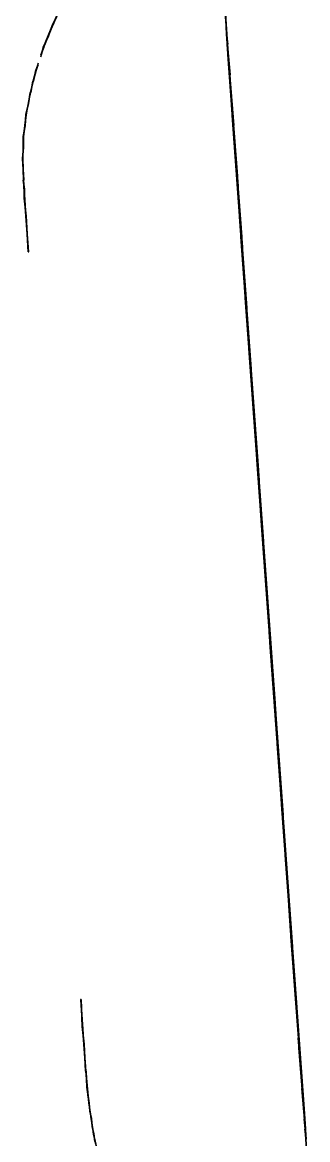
# Model space of a CAD drawing. Extents: x -9278 to 1674, y -8964 to 941.
# Drawn here: x -9094 to -8300, y -5628 to -2521 of the extents above; entities that cross this region are included whole.
import ezdxf

# ---------------------------------------------------------------- set-up
doc = ezdxf.new("R2010")
doc.units = 0

msp = doc.modelspace()

# ---------------------------------------------------------------- linework, layer by layer
at = {"layer": 'mg_to_dxf', "color": 40}
for points in [[(-8532.22, -2469.33), (-8532.22, -2469.33), (-8526.17, -2553.9), (-8530.23, -2469.19)], [(-8526.17, -2553.9), (-8526.17, -2553.9), (-8524.18, -2553.76), (-8530.23, -2469.19)], [(-9010.63, -2526.84), (-9008.79, -2527.61), (-8995.74, -2494.88)], [(-9008.79, -2527.61), (-8993.93, -2495.71), (-8995.74, -2494.88)], [(-9021.38, -2559.25), (-9010.63, -2526.84), (-9035.88, -2590.25)], [(-9021.38, -2559.25), (-9008.79, -2527.61), (-9010.63, -2526.84)], [(-9021.38, -2559.25), (-9035.88, -2590.25), (-9033.98, -2590.9)], [(-8526.17, -2553.9), (-8526.17, -2553.9), (-8522.16, -2581.95), (-8524.18, -2553.76)], [(-8526.17, -2553.9), (-8526.17, -2553.9), (-8445.52, -3653.21), (-8451.57, -3568.64)], [(-8526.17, -2553.9), (-8526.17, -2553.9), (-8451.57, -3568.64), (-8457.62, -3484.07)], [(-8526.17, -2553.9), (-8526.17, -2553.9), (-8457.62, -3484.07), (-8463.67, -3399.49)], [(-8526.17, -2553.9), (-8526.17, -2553.9), (-8477.79, -3202.15), (-8481.82, -3145.77)], [(-8526.17, -2553.9), (-8526.17, -2553.9), (-8463.67, -3399.49), (-8469.72, -3314.92)], [(-8526.17, -2553.9), (-8526.17, -2553.9), (-8483.84, -3117.58), (-8487.87, -3061.2)], [(-8526.17, -2553.9), (-8526.17, -2553.9), (-8469.72, -3314.92), (-8477.79, -3202.15)], [(-8526.17, -2553.9), (-8526.17, -2553.9), (-8489.89, -3033.01), (-8493.92, -2976.63)], [(-8526.17, -2553.9), (-8526.17, -2553.9), (-8481.82, -3145.77), (-8483.84, -3117.58)], [(-8526.17, -2553.9), (-8526.17, -2553.9), (-8495.94, -2948.43), (-8499.97, -2892.05)], [(-8526.17, -2553.9), (-8526.17, -2553.9), (-8487.87, -3061.2), (-8489.89, -3033.01)], [(-8526.17, -2553.9), (-8526.17, -2553.9), (-8501.99, -2863.86), (-8506.02, -2807.48)], [(-8526.17, -2553.9), (-8526.17, -2553.9), (-8493.92, -2976.63), (-8495.94, -2948.43)], [(-8526.17, -2553.9), (-8526.17, -2553.9), (-8510.06, -2751.1), (-8516.11, -2666.52)], [(-8526.17, -2553.9), (-8526.17, -2553.9), (-8516.11, -2666.52), (-8522.16, -2581.95)], [(-8526.17, -2553.9), (-8526.17, -2553.9), (-8499.97, -2892.05), (-8501.99, -2863.86)], [(-8526.17, -2553.9), (-8526.17, -2553.9), (-8506.02, -2807.48), (-8510.06, -2751.1)], [(-8441.48, -3709.59), (-8441.48, -3709.59), (-8445.52, -3653.21), (-8526.17, -2553.9)], [(-8524.15, -2582.09), (-8524.15, -2582.09), (-8441.48, -3709.59), (-8526.17, -2553.9)], [(-9035.88, -2590.25), (-9042.92, -2611.62), (-9033.98, -2590.9)], [(-9033.98, -2590.9), (-9042.92, -2611.62), (-9042.55, -2616.89)], [(-8522.14, -2610.28), (-8522.14, -2610.28), (-8441.48, -3709.59), (-8524.15, -2582.09)], [(-9056.59, -2653.15), (-9049.98, -2639.48), (-9050.35, -2634.21)], [(-9054.66, -2653.67), (-9049.98, -2639.48), (-9056.59, -2653.15)], [(-8441.48, -3709.59), (-8441.48, -3709.59), (-8522.14, -2610.28), (-8518.1, -2666.66)], [(-9064.68, -2684.34), (-9062.73, -2684.8), (-9056.59, -2653.15)], [(-9056.59, -2653.15), (-9062.73, -2684.8), (-9054.66, -2653.67)], [(-8518.1, -2666.66), (-8518.1, -2666.66), (-8437.45, -3765.98), (-8441.48, -3709.59)], [(-8435.43, -3794.17), (-8435.43, -3794.17), (-8437.45, -3765.98), (-8518.1, -2666.66)], [(-8518.1, -2666.66), (-8518.1, -2666.66), (-8512.05, -2751.24), (-8435.43, -3794.17)], [(-9072.77, -2715.53), (-9070.81, -2715.92), (-9064.68, -2684.34)], [(-9064.68, -2684.34), (-9070.81, -2715.92), (-9062.73, -2684.8)], [(-9076.63, -2746.79), (-9072.77, -2715.53), (-9084.42, -2777.4)], [(-9070.81, -2715.92), (-9072.77, -2715.53), (-9076.63, -2746.79)], [(-9084.42, -2777.4), (-9082.44, -2777.66), (-9076.63, -2746.79)], [(-8512.05, -2751.24), (-8512.05, -2751.24), (-8429.38, -3878.74), (-8435.43, -3794.17)], [(-8512.05, -2751.24), (-8512.05, -2751.24), (-8427.37, -3906.93), (-8429.38, -3878.74)], [(-8423.33, -3963.31), (-8423.33, -3963.31), (-8427.37, -3906.93), (-8512.05, -2751.24)], [(-8510.04, -2779.43), (-8510.04, -2779.43), (-8423.33, -3963.31), (-8512.05, -2751.24)], [(-9084.42, -2777.4), (-9091.54, -2838.74), (-9085.99, -2808.26)], [(-9084.42, -2777.4), (-9085.99, -2808.26), (-9082.44, -2777.66)], [(-8417.28, -4047.89), (-8417.28, -4047.89), (-8423.33, -3963.31), (-8510.04, -2779.43)], [(-8508.02, -2807.62), (-8508.02, -2807.62), (-8417.28, -4047.89), (-8510.04, -2779.43)], [(-9085.99, -2808.26), (-9091.54, -2838.74), (-9089.55, -2838.87)], [(-8506, -2835.81), (-8506, -2835.81), (-8417.28, -4047.89), (-8508.02, -2807.62)], [(-9091.54, -2838.74), (-9094.13, -2899.58), (-9090.84, -2869.22)], [(-9091.54, -2838.74), (-9090.84, -2869.22), (-9089.55, -2838.87)], [(-8417.28, -4047.89), (-8417.28, -4047.89), (-8506, -2835.81), (-8501.97, -2892.19)], [(-9090.84, -2869.22), (-9094.13, -2899.58), (-9092.13, -2899.57)], [(-9094.13, -2899.58), (-9090.19, -2959.75), (-9092.13, -2899.57)], [(-9094.13, -2899.58), (-9092.19, -2959.89), (-9090.19, -2959.75)], [(-8501.97, -2892.19), (-8501.97, -2892.19), (-8411.23, -4132.46), (-8417.28, -4047.89)], [(-8407.2, -4188.84), (-8407.2, -4188.84), (-8411.23, -4132.46), (-8501.97, -2892.19)], [(-8501.97, -2892.19), (-8501.97, -2892.19), (-8495.92, -2976.76), (-8407.2, -4188.84)], [(-9092.19, -2959.89), (-9092.19, -2959.89), (-9088.45, -2984.69), (-9090.19, -2959.75)], [(-9088.69, -3009.77), (-9088.69, -3009.77), (-9088.45, -2984.69), (-9092.19, -2959.89)], [(-8495.92, -2976.76), (-8495.92, -2976.76), (-8401.15, -4273.42), (-8407.2, -4188.84)], [(-8495.92, -2976.76), (-8495.92, -2976.76), (-8393.08, -4386.18), (-8401.15, -4273.42)], [(-8391.06, -4414.37), (-8391.06, -4414.37), (-8393.08, -4386.18), (-8495.92, -2976.76)], [(-8493.9, -3004.96), (-8493.9, -3004.96), (-8391.06, -4414.37), (-8495.92, -2976.76)], [(-9083.2, -3059.51), (-9083.2, -3059.51), (-9088.45, -2984.69), (-9088.69, -3009.77)], [(-9078.21, -3159.4), (-9078.21, -3159.4), (-9083.2, -3059.51), (-9088.69, -3009.77)], [(-8493.9, -3004.96), (-8493.9, -3004.96), (-8389.04, -4442.56), (-8391.06, -4414.37)], [(-8387.03, -4470.75), (-8387.03, -4470.75), (-8389.04, -4442.56), (-8493.9, -3004.96)], [(-8491.88, -3033.15), (-8491.88, -3033.15), (-8387.03, -4470.75), (-8493.9, -3004.96)], [(-8489.87, -3061.34), (-8489.87, -3061.34), (-8387.03, -4470.75), (-8491.88, -3033.15)], [(-9083.2, -3059.51), (-9083.2, -3059.51), (-9078.21, -3159.4), (-9076.21, -3159.26)], [(-8387.03, -4470.75), (-8387.03, -4470.75), (-8489.87, -3061.34), (-8485.83, -3117.72)], [(-8385.01, -4498.94), (-8385.01, -4498.94), (-8387.03, -4470.75), (-8485.83, -3117.72)], [(-8485.83, -3117.72), (-8485.83, -3117.72), (-8479.78, -3202.29), (-8385.01, -4498.94)], [(-8479.78, -3202.29), (-8479.78, -3202.29), (-8382.99, -4527.14), (-8385.01, -4498.94)], [(-8479.78, -3202.29), (-8479.78, -3202.29), (-8380.98, -4555.33), (-8382.99, -4527.14)], [(-8374.93, -4639.9), (-8374.93, -4639.9), (-8380.98, -4555.33), (-8479.78, -3202.29)], [(-8477.77, -3230.48), (-8477.77, -3230.48), (-8374.93, -4639.9), (-8479.78, -3202.29)], [(-8368.88, -4724.47), (-8368.88, -4724.47), (-8374.93, -4639.9), (-8477.77, -3230.48)], [(-8475.75, -3258.67), (-8475.75, -3258.67), (-8368.88, -4724.47), (-8477.77, -3230.48)], [(-8473.73, -3286.87), (-8473.73, -3286.87), (-8368.88, -4724.47), (-8475.75, -3258.67)], [(-8368.88, -4724.47), (-8368.88, -4724.47), (-8473.73, -3286.87), (-8469.7, -3343.25)], [(-8469.7, -3343.25), (-8469.7, -3343.25), (-8362.83, -4809.05), (-8368.88, -4724.47)], [(-8358.79, -4865.43), (-8358.79, -4865.43), (-8362.83, -4809.05), (-8469.7, -3343.25)], [(-8463.65, -3427.82), (-8463.65, -3427.82), (-8358.79, -4865.43), (-8469.7, -3343.25)], [(-8463.65, -3427.82), (-8463.65, -3427.82), (-8352.74, -4950), (-8358.79, -4865.43)], [(-8342.66, -5090.96), (-8342.66, -5090.96), (-8352.74, -4950), (-8463.65, -3427.82)], [(-8461.63, -3456.01), (-8461.63, -3456.01), (-8342.66, -5090.96), (-8463.65, -3427.82)], [(-8336.61, -5175.53), (-8336.61, -5175.53), (-8342.66, -5090.96), (-8461.63, -3456.01)], [(-8459.61, -3484.2), (-8459.61, -3484.2), (-8336.61, -5175.53), (-8461.63, -3456.01)], [(-8457.6, -3512.39), (-8457.6, -3512.39), (-8336.61, -5175.53), (-8459.61, -3484.2)], [(-8336.61, -5175.53), (-8336.61, -5175.53), (-8457.6, -3512.39), (-8453.56, -3568.78)], [(-8453.56, -3568.78), (-8453.56, -3568.78), (-8330.56, -5260.1), (-8336.61, -5175.53)], [(-8326.52, -5316.49), (-8326.52, -5316.49), (-8330.56, -5260.1), (-8453.56, -3568.78)], [(-8453.56, -3568.78), (-8453.56, -3568.78), (-8447.51, -3653.35), (-8326.52, -5316.49)], [(-8447.51, -3653.35), (-8447.51, -3653.35), (-8320.47, -5401.06), (-8326.52, -5316.49)], [(-8447.51, -3653.35), (-8447.51, -3653.35), (-8312.41, -5513.82), (-8320.47, -5401.06)], [(-8310.39, -5542.01), (-8310.39, -5542.01), (-8312.41, -5513.82), (-8447.51, -3653.35)], [(-8445.5, -3681.54), (-8445.5, -3681.54), (-8310.39, -5542.01), (-8447.51, -3653.35)], [(-8445.5, -3681.54), (-8445.5, -3681.54), (-8306.35, -5598.4), (-8310.39, -5542.01)], [(-8443.48, -3709.73), (-8443.48, -3709.73), (-8306.35, -5598.4), (-8445.5, -3681.54)], [(-8441.46, -3737.92), (-8441.46, -3737.92), (-8306.35, -5598.4), (-8443.48, -3709.73)], [(-8306.35, -5598.4), (-8306.35, -5598.4), (-8441.46, -3737.92), (-8437.43, -3794.3)], [(-8304.34, -5626.59), (-8304.34, -5626.59), (-8306.35, -5598.4), (-8437.43, -3794.3)], [(-8304.34, -5626.59), (-8304.34, -5626.59), (-8437.43, -3794.3), (-8431.38, -3878.88)], [(-8304.34, -5626.59), (-8304.34, -5626.59), (-8431.38, -3878.88), (-8429.36, -3907.07)], [(-8304.34, -5626.59), (-8304.34, -5626.59), (-8429.36, -3907.07), (-8427.34, -3935.26)], [(-8425.33, -3963.45), (-8425.33, -3963.45), (-8304.34, -5626.59), (-8427.34, -3935.26)], [(-8304.34, -5626.59), (-8304.34, -5626.59), (-8425.33, -3963.45), (-8421.29, -4019.83)], [(-8304.34, -5626.59), (-8304.34, -5626.59), (-8421.29, -4019.83), (-8415.24, -4104.41)], [(-8304.34, -5626.59), (-8304.34, -5626.59), (-8415.24, -4104.41), (-8413.23, -4132.6)], [(-8304.34, -5626.59), (-8304.34, -5626.59), (-8413.23, -4132.6), (-8407.18, -4217.17)], [(-8405.16, -4245.36), (-8405.16, -4245.36), (-8304.34, -5626.59), (-8407.18, -4217.17)], [(-8304.34, -5626.59), (-8304.34, -5626.59), (-8405.16, -4245.36), (-8401.13, -4301.74)], [(-8304.34, -5626.59), (-8304.34, -5626.59), (-8401.13, -4301.74), (-8397.09, -4358.13)], [(-8304.34, -5626.59), (-8304.34, -5626.59), (-8397.09, -4358.13), (-8391.04, -4442.7)], [(-8389.02, -4470.89), (-8389.02, -4470.89), (-8304.34, -5626.59), (-8391.04, -4442.7)], [(-8304.34, -5626.59), (-8304.34, -5626.59), (-8389.02, -4470.89), (-8384.99, -4527.27)], [(-8304.34, -5626.59), (-8304.34, -5626.59), (-8384.99, -4527.27), (-8380.96, -4583.65)], [(-8304.34, -5626.59), (-8304.34, -5626.59), (-8380.96, -4583.65), (-8374.91, -4668.23)], [(-8372.89, -4696.42), (-8372.89, -4696.42), (-8304.34, -5626.59), (-8374.91, -4668.23)], [(-8304.34, -5626.59), (-8304.34, -5626.59), (-8372.89, -4696.42), (-8368.86, -4752.8)], [(-8304.34, -5626.59), (-8304.34, -5626.59), (-8368.86, -4752.8), (-8362.8, -4837.37)], [(-8304.34, -5626.59), (-8304.34, -5626.59), (-8362.8, -4837.37), (-8356.75, -4921.95)], [(-8304.34, -5626.59), (-8304.34, -5626.59), (-8356.75, -4921.95), (-8354.74, -4950.14)], [(-8352.72, -4978.33), (-8352.72, -4978.33), (-8304.34, -5626.59), (-8354.74, -4950.14)], [(-8304.34, -5626.59), (-8304.34, -5626.59), (-8352.72, -4978.33), (-8350.7, -5006.52)], [(-8304.34, -5626.59), (-8304.34, -5626.59), (-8350.7, -5006.52), (-8348.69, -5034.71)], [(-8304.34, -5626.59), (-8304.34, -5626.59), (-8348.69, -5034.71), (-8346.67, -5062.9)], [(-8304.34, -5626.59), (-8304.34, -5626.59), (-8346.67, -5062.9), (-8344.65, -5091.09)], [(-8304.34, -5626.59), (-8304.34, -5626.59), (-8344.65, -5091.09), (-8342.64, -5119.28)], [(-8304.34, -5626.59), (-8304.34, -5626.59), (-8342.64, -5119.28), (-8338.6, -5175.67)], [(-8304.34, -5626.59), (-8304.34, -5626.59), (-8338.6, -5175.67), (-8332.55, -5260.24)], [(-8927.28, -5313.12), (-8927.28, -5313.12), (-8930.52, -5238.17), (-8932.52, -5238.31)], [(-8927.28, -5313.12), (-8927.28, -5313.12), (-8921.79, -5362.86), (-8930.52, -5238.17)], [(-8304.34, -5626.59), (-8304.34, -5626.59), (-8332.55, -5260.24), (-8326.5, -5344.81)], [(-8918.54, -5437.82), (-8918.54, -5437.82), (-8921.79, -5362.86), (-8927.28, -5313.12)], [(-8918.54, -5437.82), (-8918.54, -5437.82), (-8916.54, -5437.68), (-8921.79, -5362.86)], [(-8304.34, -5626.59), (-8304.34, -5626.59), (-8326.5, -5344.81), (-8324.48, -5373)], [(-8304.34, -5626.59), (-8304.34, -5626.59), (-8324.48, -5373), (-8320.45, -5429.38)], [(-8914.23, -5482.45), (-8916.54, -5437.68), (-8918.54, -5437.82)], [(-8907.94, -5526.8), (-8916.54, -5437.68), (-8914.23, -5482.45)], [(-8304.34, -5626.59), (-8304.34, -5626.59), (-8320.45, -5429.38), (-8316.42, -5485.77)], [(-8907.94, -5526.8), (-8914.23, -5482.45), (-8912.07, -5504.76)], [(-8304.34, -5626.59), (-8304.34, -5626.59), (-8316.42, -5485.77), (-8310.37, -5570.34)], [(-8907.94, -5526.8), (-8912.07, -5504.76), (-8909.92, -5527.08)], [(-8906.64, -5548.46), (-8907.94, -5526.8), (-8909.92, -5527.08)], [(-8907.94, -5526.8), (-8906.64, -5548.46), (-8901.4, -5569.51)], [(-8903.37, -5569.85), (-8901.4, -5569.51), (-8906.64, -5548.46)], [(-8306.35, -5598.4), (-8306.35, -5598.4), (-8308.37, -5570.21), (-8310.39, -5542.01)], [(-8903.37, -5569.85), (-8900.1, -5591.23), (-8901.4, -5569.51)], [(-8901.4, -5569.51), (-8900.1, -5591.23), (-8894.87, -5612.21)], [(-8900.1, -5591.23), (-8896.83, -5612.62), (-8894.87, -5612.21)], [(-8308.35, -5598.53), (-8308.35, -5598.53), (-8304.34, -5626.59), (-8310.37, -5570.34)], [(-8894.87, -5612.21), (-8896.83, -5612.62), (-8892.44, -5633.07)], [(-8892.44, -5633.07), (-8881.72, -5673.48), (-8894.87, -5612.21)], [(-8308.35, -5598.53), (-8308.35, -5598.53), (-8306.33, -5626.72), (-8304.34, -5626.59)], [(-8300.3, -5682.97), (-8304.34, -5626.59), (-8306.33, -5626.72), (-8304.31, -5654.91)]]:
    msp.add_3dface(points, dxfattribs=at)

doc.saveas('drawing.dxf')
